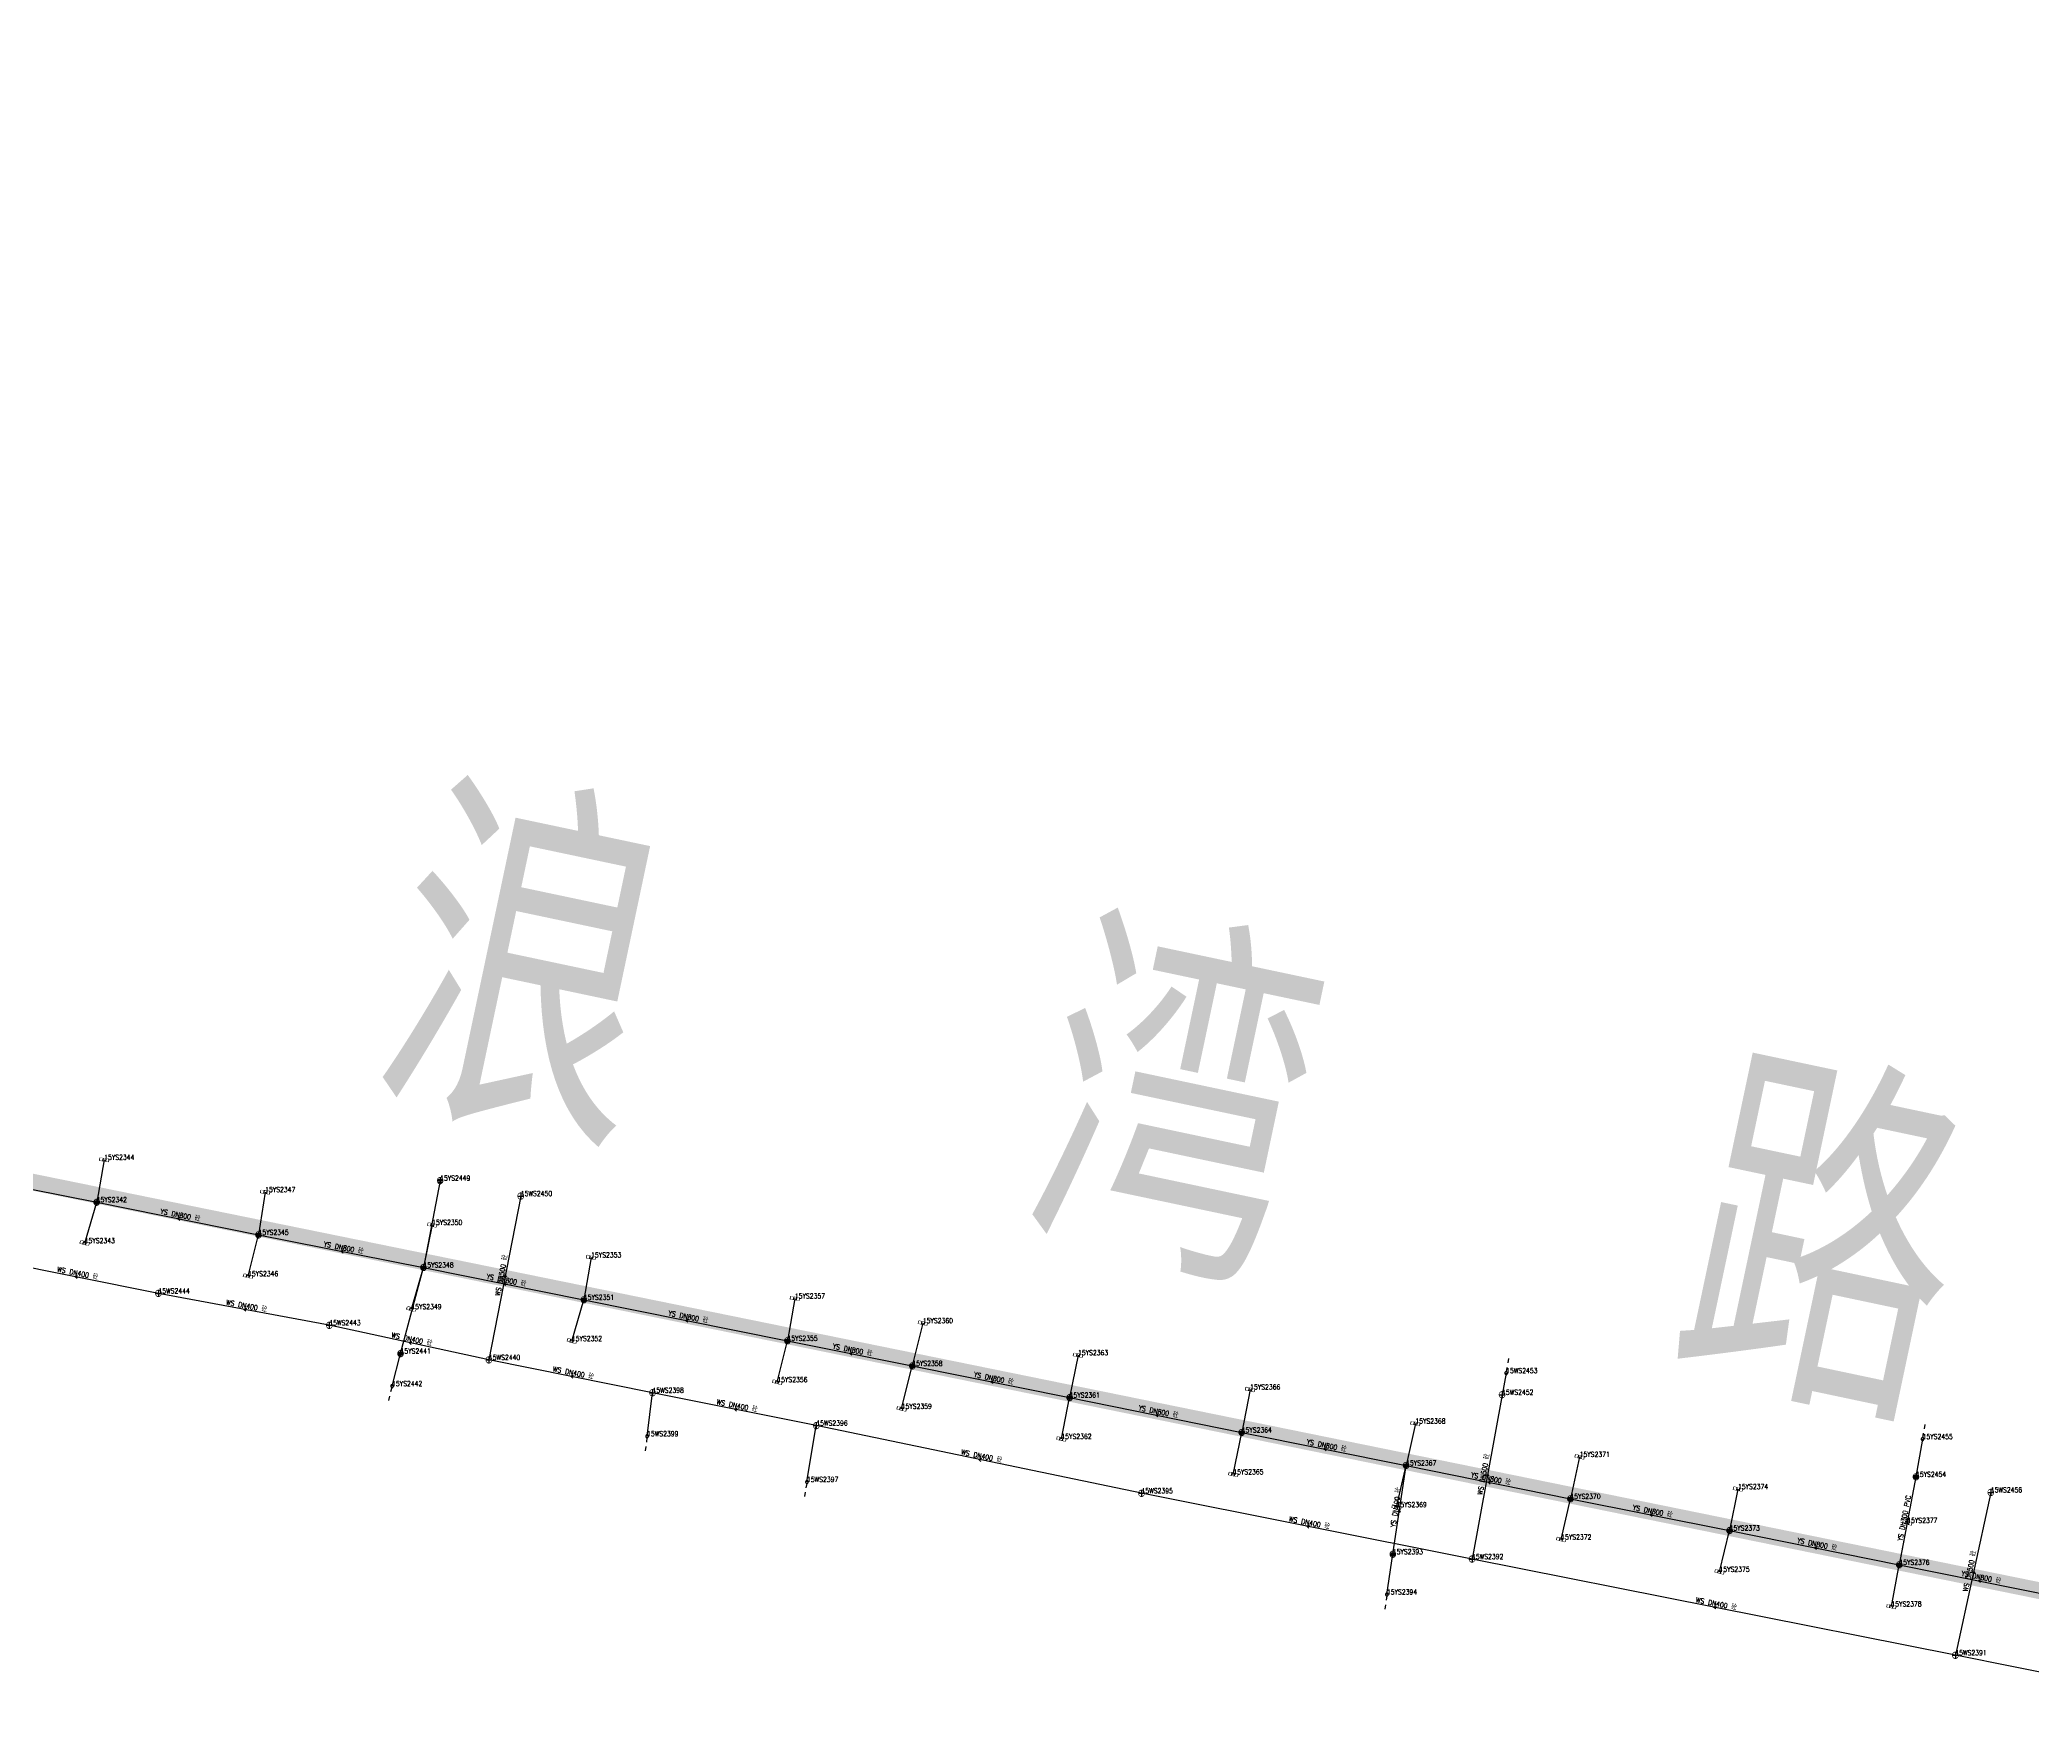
# Model space of a CAD drawing. Extents: x 78813 to 99477, y 2421021 to 2448125.
# Drawn here: x 83235.8 to 83593.2, y 2434875.3 to 2435177.4 of the extents above; entities that cross this region are included whole.
import ezdxf
from ezdxf.enums import TextEntityAlignment as Align

# ---------------------------------------------------------------- set-up
doc = ezdxf.new("R2010")
doc.units = 0
doc.set_wipeout_variables(frame=1)
doc.layers.get('0').update_dxf_attribs({"linetype": 'CONTINUOUS'})
for name, color, linetype in [('DX_WS', 16, 'CONTINUOUS'), ('DX_YS', 42, 'CONTINUOUS'), ('道路', 5, 'CONTINUOUS')]:
    doc.layers.add(name, color=color, linetype=linetype)
doc.layers.add('WSLINE', color=7, linetype='CONTINUOUS', true_color=0x7f0000)
doc.layers.add('YSLINE', color=7, linetype='CONTINUOUS', true_color=0xcc9900)
doc.layers.add('道路名称', color=7, linetype='CONTINUOUS', lineweight=0)
doc.styles.add('CcNameZT', font='txt.SHX', dxfattribs={"width": 0.8, "bigfont": 'HZTXT.SHX'})
doc.styles.get("Standard").update_dxf_attribs({"font": 'txt.shx', "bigfont": 'hztxt.shx'})
doc.styles.add('宋体0.7', font='', dxfattribs={"width": 0.7})
doc.styles.get('宋体0.7').set_extended_font_data('SimSun')

# ---------------------------------------------------------------- blocks, each defined once
blk = doc.blocks.new('GC546')
at = {"color": 0}
for p in [(0.866, 0.5), (0.866, -0.5)]:
    blk.add_line(p, (0, 0), dxfattribs=at)
blk = doc.blocks.new('PS污水井')
blk.add_lwpolyline([(1, 0), (1, 0.07), (0.99, 0.14), (0.98, 0.21), (0.96, 0.28), (0.94, 0.34), (0.91, 0.41), (0.88, 0.47), (0.85, 0.53), (0.81, 0.59), (0.77, 0.64), (0.72, 0.69), (0.67, 0.74), (0.62, 0.79), (0.56, 0.83), (0.5, 0.87), (0.44, 0.9), (0.37, 0.93), (0.31, 0.95), (0.24, 0.97), (0.17, 0.98), (0.1, 0.99), (0.03, 1), (-0.03, 1), (-0.1, 0.99), (-0.17, 0.98), (-0.24, 0.97), (-0.31, 0.95), (-0.37, 0.93), (-0.44, 0.9), (-0.5, 0.87), (-0.56, 0.83), (-0.62, 0.79), (-0.67, 0.74), (-0.72, 0.69), (-0.77, 0.64), (-0.81, 0.59), (-0.85, 0.53), (-0.88, 0.47), (-0.91, 0.41), (-0.94, 0.34), (-0.96, 0.28), (-0.98, 0.21), (-0.99, 0.14), (-1, 0.07), (-1, 0), (-1, -0.07), (-0.99, -0.14), (-0.98, -0.21), (-0.96, -0.28), (-0.94, -0.34), (-0.91, -0.41), (-0.88, -0.47), (-0.85, -0.53), (-0.81, -0.59), (-0.77, -0.64), (-0.72, -0.69), (-0.67, -0.74), (-0.62, -0.79), (-0.56, -0.83), (-0.5, -0.87), (-0.44, -0.9), (-0.37, -0.93), (-0.31, -0.95), (-0.24, -0.97), (-0.17, -0.98), (-0.1, -0.99), (-0.03, -1), (0.03, -1), (0.1, -0.99), (0.17, -0.98), (0.24, -0.97), (0.31, -0.95), (0.37, -0.93), (0.44, -0.9), (0.5, -0.87), (0.56, -0.83), (0.62, -0.79), (0.67, -0.74), (0.72, -0.69), (0.77, -0.64), (0.81, -0.59), (0.85, -0.53), (0.88, -0.47), (0.91, -0.41), (0.94, -0.34), (0.96, -0.28), (0.98, -0.21), (0.99, -0.14), (1, 0)], close=True)
blk.add_wipeout([(1, 0), (1, 0.07), (0.99, 0.14), (0.98, 0.21), (0.96, 0.28), (0.94, 0.34), (0.91, 0.41), (0.88, 0.47), (0.85, 0.53), (0.81, 0.59), (0.77, 0.64), (0.72, 0.69), (0.67, 0.74), (0.62, 0.79), (0.56, 0.83), (0.5, 0.87), (0.44, 0.9), (0.37, 0.93), (0.31, 0.95), (0.24, 0.97), (0.17, 0.98), (0.1, 0.99), (0.03, 1), (-0.03, 1), (-0.1, 0.99), (-0.17, 0.98), (-0.24, 0.97), (-0.31, 0.95), (-0.37, 0.93), (-0.44, 0.9), (-0.5, 0.87), (-0.56, 0.83), (-0.62, 0.79), (-0.67, 0.74), (-0.72, 0.69), (-0.77, 0.64), (-0.81, 0.59), (-0.85, 0.53), (-0.88, 0.47), (-0.91, 0.41), (-0.94, 0.34), (-0.96, 0.28), (-0.98, 0.21), (-0.99, 0.14), (-1, 0.07), (-1, 0), (-1, -0.07), (-0.99, -0.14), (-0.98, -0.21), (-0.96, -0.28), (-0.94, -0.34), (-0.91, -0.41), (-0.88, -0.47), (-0.85, -0.53), (-0.81, -0.59), (-0.77, -0.64), (-0.72, -0.69), (-0.67, -0.74), (-0.62, -0.79), (-0.56, -0.83), (-0.5, -0.87), (-0.44, -0.9), (-0.37, -0.93), (-0.31, -0.95), (-0.24, -0.97), (-0.17, -0.98), (-0.1, -0.99), (-0.03, -1), (0.03, -1), (0.1, -0.99), (0.17, -0.98), (0.24, -0.97), (0.31, -0.95), (0.37, -0.93), (0.44, -0.9), (0.5, -0.87), (0.56, -0.83), (0.62, -0.79), (0.67, -0.74), (0.72, -0.69), (0.77, -0.64), (0.81, -0.59), (0.85, -0.53), (0.88, -0.47), (0.91, -0.41), (0.94, -0.34), (0.96, -0.28), (0.98, -0.21), (0.99, -0.14)])
for p, q in [((-1, 0), (0, 0)), ((0, 1), (0, 0)), ((0, 0), (0, -1)), ((0, 0), (1, 0))]:
    blk.add_line(p, q)
blk = doc.blocks.new('PS非普查')
blk.add_lwpolyline([(3.7, 0), (5.3, 0)])
blk.add_wipeout([(0.5, 0), (0.5, 0.03), (0.5, 0.07), (0.49, 0.1), (0.48, 0.14), (0.47, 0.17), (0.46, 0.2), (0.44, 0.23), (0.42, 0.26), (0.4, 0.29), (0.38, 0.32), (0.36, 0.35), (0.33, 0.37), (0.31, 0.39), (0.28, 0.41), (0.25, 0.43), (0.22, 0.45), (0.19, 0.46), (0.15, 0.48), (0.12, 0.49), (0.09, 0.49), (0.05, 0.5), (0.02, 0.5), (-0.02, 0.5), (-0.05, 0.5), (-0.09, 0.49), (-0.12, 0.49), (-0.15, 0.48), (-0.19, 0.46), (-0.22, 0.45), (-0.25, 0.43), (-0.28, 0.41), (-0.31, 0.39), (-0.33, 0.37), (-0.36, 0.35), (-0.38, 0.32), (-0.4, 0.29), (-0.42, 0.26), (-0.44, 0.23), (-0.46, 0.2), (-0.47, 0.17), (-0.48, 0.14), (-0.49, 0.1), (-0.5, 0.07), (-0.5, 0.03), (-0.5, 0), (-0.5, -0.03), (-0.5, -0.07), (-0.49, -0.1), (-0.48, -0.14), (-0.47, -0.17), (-0.46, -0.2), (-0.44, -0.23), (-0.42, -0.26), (-0.4, -0.29), (-0.38, -0.32), (-0.36, -0.35), (-0.33, -0.37), (-0.31, -0.39), (-0.28, -0.41), (-0.25, -0.43), (-0.22, -0.45), (-0.19, -0.46), (-0.15, -0.48), (-0.12, -0.49), (-0.09, -0.49), (-0.05, -0.5), (-0.02, -0.5), (0.02, -0.5), (0.05, -0.5), (0.09, -0.49), (0.12, -0.49), (0.15, -0.48), (0.19, -0.46), (0.22, -0.45), (0.25, -0.43), (0.28, -0.41), (0.31, -0.39), (0.33, -0.37), (0.36, -0.35), (0.38, -0.32), (0.4, -0.29), (0.42, -0.26), (0.44, -0.23), (0.46, -0.2), (0.47, -0.17), (0.48, -0.14), (0.49, -0.1), (0.5, -0.07)])
blk.add_line((0.5, 0), (2.1, 0))
blk.add_lwpolyline([(0.5, 0), (0.5, 0.03), (0.5, 0.07), (0.49, 0.1), (0.48, 0.14), (0.47, 0.17), (0.46, 0.2), (0.44, 0.23), (0.42, 0.26), (0.4, 0.29), (0.38, 0.32), (0.36, 0.35), (0.33, 0.37), (0.31, 0.39), (0.28, 0.41), (0.25, 0.43), (0.22, 0.45), (0.19, 0.46), (0.15, 0.48), (0.12, 0.49), (0.09, 0.49), (0.05, 0.5), (0.02, 0.5), (-0.02, 0.5), (-0.05, 0.5), (-0.09, 0.49), (-0.12, 0.49), (-0.15, 0.48), (-0.19, 0.46), (-0.22, 0.45), (-0.25, 0.43), (-0.28, 0.41), (-0.31, 0.39), (-0.33, 0.37), (-0.36, 0.35), (-0.38, 0.32), (-0.4, 0.29), (-0.42, 0.26), (-0.44, 0.23), (-0.46, 0.2), (-0.47, 0.17), (-0.48, 0.14), (-0.49, 0.1), (-0.5, 0.07), (-0.5, 0.03), (-0.5, 0), (-0.5, -0.03), (-0.5, -0.07), (-0.49, -0.1), (-0.48, -0.14), (-0.47, -0.17), (-0.46, -0.2), (-0.44, -0.23), (-0.42, -0.26), (-0.4, -0.29), (-0.38, -0.32), (-0.36, -0.35), (-0.33, -0.37), (-0.31, -0.39), (-0.28, -0.41), (-0.25, -0.43), (-0.22, -0.45), (-0.19, -0.46), (-0.15, -0.48), (-0.12, -0.49), (-0.09, -0.49), (-0.05, -0.5), (-0.02, -0.5), (0.02, -0.5), (0.05, -0.5), (0.09, -0.49), (0.12, -0.49), (0.15, -0.48), (0.19, -0.46), (0.22, -0.45), (0.25, -0.43), (0.28, -0.41), (0.31, -0.39), (0.33, -0.37), (0.36, -0.35), (0.38, -0.32), (0.4, -0.29), (0.42, -0.26), (0.44, -0.23), (0.46, -0.2), (0.47, -0.17), (0.48, -0.14), (0.49, -0.1), (0.5, -0.07), (0.5, 0)], close=True)
blk = doc.blocks.new('PS雨水井')
blk.add_lwpolyline([(1, 0), (1, 0.07), (0.99, 0.14), (0.98, 0.21), (0.96, 0.28), (0.94, 0.34), (0.91, 0.41), (0.88, 0.47), (0.85, 0.53), (0.81, 0.59), (0.77, 0.64), (0.72, 0.69), (0.67, 0.74), (0.62, 0.79), (0.56, 0.83), (0.5, 0.87), (0.44, 0.9), (0.37, 0.93), (0.31, 0.95), (0.24, 0.97), (0.17, 0.98), (0.1, 0.99), (0.03, 1), (-0.03, 1), (-0.1, 0.99), (-0.17, 0.98), (-0.24, 0.97), (-0.31, 0.95), (-0.37, 0.93), (-0.44, 0.9), (-0.5, 0.87), (-0.56, 0.83), (-0.62, 0.79), (-0.67, 0.74), (-0.72, 0.69), (-0.77, 0.64), (-0.81, 0.59), (-0.85, 0.53), (-0.88, 0.47), (-0.91, 0.41), (-0.94, 0.34), (-0.96, 0.28), (-0.98, 0.21), (-0.99, 0.14), (-1, 0.07), (-1, 0), (-1, -0.07), (-0.99, -0.14), (-0.98, -0.21), (-0.96, -0.28), (-0.94, -0.34), (-0.91, -0.41), (-0.88, -0.47), (-0.85, -0.53), (-0.81, -0.59), (-0.77, -0.64), (-0.72, -0.69), (-0.67, -0.74), (-0.62, -0.79), (-0.56, -0.83), (-0.5, -0.87), (-0.44, -0.9), (-0.37, -0.93), (-0.31, -0.95), (-0.24, -0.97), (-0.17, -0.98), (-0.1, -0.99), (-0.03, -1), (0.03, -1), (0.1, -0.99), (0.17, -0.98), (0.24, -0.97), (0.31, -0.95), (0.37, -0.93), (0.44, -0.9), (0.5, -0.87), (0.56, -0.83), (0.62, -0.79), (0.67, -0.74), (0.72, -0.69), (0.77, -0.64), (0.81, -0.59), (0.85, -0.53), (0.88, -0.47), (0.91, -0.41), (0.94, -0.34), (0.96, -0.28), (0.98, -0.21), (0.99, -0.14), (1, 0)], close=True)
blk.add_wipeout([(1, 0), (1, 0.07), (0.99, 0.14), (0.98, 0.21), (0.96, 0.28), (0.94, 0.34), (0.91, 0.41), (0.88, 0.47), (0.85, 0.53), (0.81, 0.59), (0.77, 0.64), (0.72, 0.69), (0.67, 0.74), (0.62, 0.79), (0.56, 0.83), (0.5, 0.87), (0.44, 0.9), (0.37, 0.93), (0.31, 0.95), (0.24, 0.97), (0.17, 0.98), (0.1, 0.99), (0.03, 1), (-0.03, 1), (-0.1, 0.99), (-0.17, 0.98), (-0.24, 0.97), (-0.31, 0.95), (-0.37, 0.93), (-0.44, 0.9), (-0.5, 0.87), (-0.56, 0.83), (-0.62, 0.79), (-0.67, 0.74), (-0.72, 0.69), (-0.77, 0.64), (-0.81, 0.59), (-0.85, 0.53), (-0.88, 0.47), (-0.91, 0.41), (-0.94, 0.34), (-0.96, 0.28), (-0.98, 0.21), (-0.99, 0.14), (-1, 0.07), (-1, 0), (-1, -0.07), (-0.99, -0.14), (-0.98, -0.21), (-0.96, -0.28), (-0.94, -0.34), (-0.91, -0.41), (-0.88, -0.47), (-0.85, -0.53), (-0.81, -0.59), (-0.77, -0.64), (-0.72, -0.69), (-0.67, -0.74), (-0.62, -0.79), (-0.56, -0.83), (-0.5, -0.87), (-0.44, -0.9), (-0.37, -0.93), (-0.31, -0.95), (-0.24, -0.97), (-0.17, -0.98), (-0.1, -0.99), (-0.03, -1), (0.03, -1), (0.1, -0.99), (0.17, -0.98), (0.24, -0.97), (0.31, -0.95), (0.37, -0.93), (0.44, -0.9), (0.5, -0.87), (0.56, -0.83), (0.62, -0.79), (0.67, -0.74), (0.72, -0.69), (0.77, -0.64), (0.81, -0.59), (0.85, -0.53), (0.88, -0.47), (0.91, -0.41), (0.94, -0.34), (0.96, -0.28), (0.98, -0.21), (0.99, -0.14)])
for p, q in [((-1, 0), (0, 0)), ((-0.88, 0.48), (0, 0.47)), ((0, 1), (0, 0)), ((0, 0.47), (0.88, 0.47)), ((0, 0), (0, -1)), ((0, 0), (1, 0)), ((-0.88, -0.48), (0, -0.48)), ((0, -0.48), (0.88, -0.48))]:
    blk.add_line(p, q)
blk = doc.blocks.new('PS雨篦')
blk.add_lwpolyline([(-1.5, 0.5), (0, 0.5), (1.5, 0.5), (1.5, -0.5), (0, -0.5), (-1.5, -0.5)], close=True)
blk.add_wipeout([(-1.5, 0.5), (0, 0.5), (1.5, 0.5), (1.5, -0.5), (0, -0.5), (-1.5, -0.5)])
for p, q in [((-0.51, -0.5), (-0.51, 0.5)), ((0.49, -0.5), (0.49, 0.5))]:
    blk.add_line(p, q)

msp = doc.modelspace()

# ---------------------------------------------------------------- block references
at = {"layer": 'DX_WS', "xscale": 0.5, "yscale": 0.5, "zscale": 0.5}
for p in [(83322.05, 2434969.91, 0.62), (83257.04, 2434952.44, -0.38), (83287.7, 2434946.71, 0), (83316.33, 2434940.5, 0.52), (83345.68, 2434934.61, 0.67), (83498.1, 2434934.25, 0.98), (83375.07, 2434928.7, 0.72), (83433.42, 2434916.56, 0.48), (83585.78, 2434916.72, 1.03), (83492.71, 2434904.76, 0.72), (83579.42, 2434887.49, 0.75)]:
    msp.add_blockref('PS污水井', p, dxfattribs=at)
at = {"layer": 'DX_WS', "yscale": 0.5, "zscale": 0.5}
for name, p, xscale, rotation in [('GC546', (83242.07, 2434955.45, -0.12), 0.4999999999906117, 348.6209133037863), ('GC546', (83319.19, 2434955.21, 0.41), 0.5000000000803547, 79.00104886722447), ('GC546', (83272.37, 2434949.57, -0.19), 0.5000000000396183, 349.4154468698522), ('GC546', (83302.01, 2434943.61, 0.26), 0.4999999999856466, 347.7761832220874), ('PS非普查', (83498.83, 2434938.13, 1.85), 0.4999999999660562, 79.39014999766177), ('GC546', (83331.01, 2434937.56, 0.59), 0.5000000000186886, 348.645024849667), ('GC546', (83360.38, 2434931.65, 0.69), 0.4999999999627285, 348.6225893309395), ('PS非普查', (83344.71, 2434926.8, 1.16), 0.4999999998068851, 262.8939384244683), ('GC546', (83404.24, 2434922.63, 0.6), 0.4999999999857137, 348.2459055621469), ('GC546', (83495.4, 2434919.51, 0.75), 0.4999999998622534, 79.63276033298851), ('PS非普查', (83373.39, 2434918.59, 1.99), 0.4999999998348651, 260.5781350587523), ('GC546', (83463.06, 2434910.66, 0.6), 0.5000000000164594, 348.7504831387302), ('GC546', (83582.6, 2434902.11, 0.89), 0.5000000002265998, 77.72236859733538), ('GC546', (83536.06, 2434896.13, 0.73), 0.5000000000281506, 348.736329735241)]:
    msp.add_blockref(name, p, dxfattribs=dict(at, xscale=xscale, rotation=rotation))
at = {"layer": 'DX_YS', "yscale": 0.5, "zscale": 0.5}
for name, p, xscale, rotation in [('PS雨篦', (83247.31, 2434976.42, 1.67), 0.5000000000049134, 170.0589755478541), ('PS雨篦', (83276.19, 2434970.63, 2.32), 0.4999999999945136, 171.1967908617384), ('GC546', (83260.49, 2434965.87, 0.09), 0.4999999999656696, 348.5792734798638), ('PS雨篦', (83306.15, 2434964.72, 2.28), 0.4999999999896518, 168.4465759830659), ('PS雨篦', (83243.81, 2434961.46, 1.77), 0.5000000000205296, 343.5842431421483), ('GC546', (83289.79, 2434960.01, 0.78), 0.500000000032534, 348.810770022945), ('PS雨篦', (83334.66, 2434958.9, 2.28), 0.4999999999937375, 170.4122163406648), ('PS雨篦', (83273.12, 2434955.51, 2.25), 0.4999999999489095, 345.7533046873736), ('GC546', (83318.98, 2434954.18, 0.96), 0.499999999976995, 348.6016688663842), ('PS雨篦', (83371.22, 2434951.52, 2.22), 0.499999999984137, 170.0613131027721), ('PS雨篦', (83302.42, 2434949.61, 2.18), 0.5000000000337729, 343.8187828329858), ('GC546', (83351.63, 2434947.6, 0.76), 0.4999999999885807, 348.6170685592816), ('PS雨篦', (83331.22, 2434943.89, 2.26), 0.5000000000325963, 343.7397952772139), ('PS雨篦', (83394.18, 2434947.09, 2.19), 0.5000000000528615, 166.1643058721217), ('GC546', (83381.09, 2434941.67, 0.75), 0.5000000000208386, 348.6167810525913), ('PS雨篦', (83422.02, 2434941.34, 2.22), 0.4999999999811584, 168.9101118985662), ('PS非普查', (83298.96, 2434935.8, 1.37), 0.4999999998893917, 255.3623388466316), ('PS雨篦', (83368.07, 2434936.52, 2.21), 0.4999999999502543, 346.220743788192), ('GC546', (83406.41, 2434936.57, 0.74), 0.5000000000252619, 348.6050265833671), ('PS雨篦', (83452.9, 2434935.19, 2.31), 0.4999999999832513, 168.9402159186826), ('PS雨篦', (83390.38, 2434931.73, 2.18), 0.4999999999513679, 346.1076009043355), ('GC546', (83435.96, 2434930.6, 0.83), 0.4999999999874218, 348.5527157559947), ('PS雨篦', (83419.04, 2434926.31, 2.22), 0.5000000000278191, 348.6707564972533), ('PS雨篦', (83482.54, 2434929.07, 2.54), 0.4999999999924752, 167.5560509222246), ('PS非普查', (83573.54, 2434926.29, 2.53), 0.4999999998072576, 80.09464629542632), ('GC546', (83466.14, 2434924.52, 1.05), 0.4999999999686572, 348.6601750078106), ('PS雨篦', (83512.01, 2434923.1, 2.58), 0.4999999999900575, 167.6119975348768), ('PS雨篦', (83449.88, 2434919.96, 2.45), 0.500000000013727, 348.6021816394553), ('GC546', (83495.62, 2434918.56, 1.18), 0.4999999999635033, 348.4835076516611), ('PS雨篦', (83540.42, 2434917.32, 2.37), 0.5000000000369186, 168.5850137730969), ('PS雨篦', (83479.17, 2434914.07, 2.54), 0.499999999982949, 347.1646666078485), ('GC546', (83524.64, 2434912.71, 1.11), 0.5000000000217013, 348.7448575955145), ('PS雨篦', (83508.71, 2434908.26, 2.38), 0.5000000000262855, 347.3274629573393), ('PS雨篦', (83570.79, 2434911.24, 2.25), 0.4999999999618943, 169.2609758336288), ('GC546', (83554.14, 2434906.8, 1.08), 0.4999999999847285, 348.6025345910176), ('PS雨篦', (83537.1, 2434902.48, 2.38), 0.4999999999852548, 346.151682667144), ('PS非普查', (83477.44, 2434898.4, 1.61), 0.4999999998525371, 261.6699907145912), ('GC546', (83583.58, 2434900.87, 1.31), 0.4999999999885785, 348.5966592184361), ('PS雨篦', (83567.95, 2434896.24, 2.28), 0.4999999999896956, 349.2806943824021)]:
    msp.add_blockref(name, p, dxfattribs=dict(at, xscale=xscale, rotation=rotation))
at = {"layer": 'DX_YS', "xscale": 0.5, "yscale": 0.5, "zscale": 0.5}
for p in [(83307.58, 2434972.67, 1.36), (83245.97, 2434968.8, -0.23), (83275, 2434962.93, 0.4), (83304.59, 2434957.08, 1.16), (83333.37, 2434951.28, 0.76), (83369.89, 2434943.93, 0.75), (83392.29, 2434939.42, 0.75), (83420.52, 2434933.73, 0.72), (83451.39, 2434927.48, 0.94), (83480.88, 2434921.56, 1.16), (83572.36, 2434919.51, 2.2), (83510.36, 2434915.56, 1.2), (83538.92, 2434909.87, 1.02), (83478.5, 2434905.62, 1.41), (83569.37, 2434903.73, 1.15)]:
    msp.add_blockref('PS雨水井', p, dxfattribs=at)

# ---------------------------------------------------------------- texts
at = {"layer": 'DX_WS', "style": 'CcNameZT', "width": 0.8}
for s, rotation, p in [(' WS DN500 砼', 79.001, (83318.95, 2434955.25, 0.62)), (' WS DN400 砼', 348.6209, (83242.12, 2434955.69, -0.38)), (' WS DN400 砼', 349.4154, (83272.42, 2434949.82, 0)), (' WS DN400 砼', 348.645, (83331.06, 2434937.8, 0.67)), (' WS DN400 砼', 348.6226, (83360.43, 2434931.9, 0.72)), (' WS DN400 砼', 348.2459, (83404.3, 2434922.87, 0.48)), (' WS DN500 砼', 79.6328, (83495.16, 2434919.55, 0.98)), (' WS DN400 砼', 348.7505, (83463.11, 2434910.9, 0.72)), (' WS DN500 砼', 77.7224, (83582.35, 2434902.16, 1.03)), (' WS DN400 砼', 348.7363, (83536.11, 2434896.37, 0.75))]:
    msp.add_text(s, height=0.9, rotation=rotation, dxfattribs=at).set_placement(p, align=Align.CENTER)
at = {"layer": 'DX_YS', "style": 'CcNameZT', "width": 0.8}
for rotation, p in [(348.5793, (83260.54, 2434966.11, 0.4)), (348.8108, (83289.84, 2434960.25, 1.16)), (348.6017, (83319.03, 2434954.42, 0.76)), (348.6171, (83351.68, 2434947.85, 0.75)), (348.6168, (83381.14, 2434941.92, 0.75)), (348.605, (83406.46, 2434936.82, 0.72)), (348.5527, (83436.01, 2434930.85, 0.94)), (348.6602, (83466.19, 2434924.76, 1.16)), (348.4835, (83495.67, 2434918.8, 1.2)), (348.7449, (83524.69, 2434912.96, 1.02)), (348.6025, (83554.19, 2434907.05, 1.15)), (348.5967, (83583.63, 2434901.11, 1.47))]:
    msp.add_text(' YS DN800 砼', height=0.9, rotation=rotation, dxfattribs=at).set_placement(p, align=Align.CENTER)

# ---------------------------------------------------------------- next in the draw order: linework, layer by layer
at = {"layer": 'WSLINE'}
for p, q in [((83322.05, 2434969.91, 0.62), (83316.33, 2434940.5, 0.2)), ((83257.04, 2434952.44, -0.38), (83227.1, 2434958.46, 0.14)), ((83287.7, 2434946.71, 0), (83257.04, 2434952.44, -0.38)), ((83345.68, 2434934.61, 0.67), (83316.33, 2434940.5, 0.52)), ((83498.83, 2434938.13, 1.85), (83498.1, 2434934.25, 1.83)), ((83344.71, 2434926.8, 1.16), (83345.68, 2434934.61, 0.87)), ((83375.07, 2434928.7, 0.72), (83345.68, 2434934.61, 0.67)), ((83498.1, 2434934.25, 0.98), (83492.71, 2434904.76, 0.52)), ((83373.39, 2434918.59, 1.99), (83375.07, 2434928.7, 1.63)), ((83433.42, 2434916.56, 0.48), (83375.07, 2434928.7, 0.72)), ((83492.71, 2434904.76, 0.72), (83433.42, 2434916.56, 0.48)), ((83585.78, 2434916.72, 1.03), (83579.42, 2434887.49, 0.74)), ((83579.42, 2434887.49, 0.75), (83492.71, 2434904.76, 0.72)), ((83640.48, 2434875.31, 0.71), (83579.42, 2434887.49, 0.75))]:
    msp.add_line(p, q, dxfattribs=at)
at = {"layer": 'YSLINE'}
for p, q in [((83216.64, 2434974.66, 0.4), (83245.97, 2434968.8, -0.23)), ((83247.31, 2434976.42, 1.67), (83245.97, 2434968.8, 1.69)), ((83276.19, 2434970.63, 2.32), (83275, 2434962.93, 2.21)), ((83307.58, 2434972.67, 1.36), (83304.59, 2434957.08, 1.11)), ((83243.81, 2434961.46, 1.77), (83245.97, 2434968.8, 1.67)), ((83245.97, 2434968.8, -0.23), (83275, 2434962.93, 0.4)), ((83273.12, 2434955.51, 2.25), (83275, 2434962.93, 2.23)), ((83275, 2434962.93, 0.4), (83304.59, 2434957.08, 1.16)), ((83306.15, 2434964.72, 2.28), (83304.59, 2434957.08, 2.23)), ((83334.66, 2434958.9, 2.28), (83333.37, 2434951.28, 2.32)), ((83302.42, 2434949.61, 2.18), (83304.59, 2434957.08, 2.18)), ((83304.59, 2434957.08, 1.16), (83333.37, 2434951.28, 0.76)), ((83371.22, 2434951.52, 2.22), (83369.89, 2434943.93, 2.25)), ((83331.22, 2434943.89, 2.26), (83333.37, 2434951.28, 2.32)), ((83333.37, 2434951.28, 0.76), (83369.89, 2434943.93, 0.75)), ((83394.18, 2434947.09, 2.19), (83392.29, 2434939.42, 2.07)), ((83368.07, 2434936.52, 2.21), (83369.89, 2434943.93, 2.25)), ((83369.89, 2434943.93, 0.75), (83392.29, 2434939.42, 0.75)), ((83422.02, 2434941.34, 2.22), (83420.52, 2434933.73, 2.1)), ((83390.38, 2434931.73, 2.18), (83392.29, 2434939.42, 2.07)), ((83392.29, 2434939.42, 0.75), (83420.52, 2434933.73, 0.72)), ((83419.04, 2434926.31, 2.22), (83420.52, 2434933.73, 2.1)), ((83420.52, 2434933.73, 0.72), (83451.39, 2434927.48, 0.94)), ((83452.9, 2434935.19, 2.31), (83451.39, 2434927.48, 2.32)), ((83449.88, 2434919.96, 2.45), (83451.39, 2434927.48, 2.32)), ((83451.39, 2434927.48, 0.94), (83480.88, 2434921.56, 1.16)), ((83482.54, 2434929.07, 2.54), (83480.88, 2434921.56, 2.46)), ((83512.01, 2434923.1, 2.58), (83510.36, 2434915.56, 2.4)), ((83573.54, 2434926.29, 2.53), (83572.36, 2434919.51, 2.36)), ((83478.5, 2434905.62, 1.41), (83480.88, 2434921.56, 1.16)), ((83479.17, 2434914.07, 2.54), (83480.88, 2434921.56, 2.46)), ((83480.88, 2434921.56, 1.16), (83510.36, 2434915.56, 1.2)), ((83572.36, 2434919.51, 2.2), (83569.37, 2434903.73, 1.48)), ((83540.42, 2434917.32, 2.37), (83538.92, 2434909.87, 2.24)), ((83508.71, 2434908.26, 2.38), (83510.36, 2434915.56, 2.43)), ((83510.36, 2434915.56, 1.2), (83538.92, 2434909.87, 1.02)), ((83537.1, 2434902.48, 2.38), (83538.92, 2434909.87, 2.2)), ((83538.92, 2434909.87, 1.02), (83569.37, 2434903.73, 1.15)), ((83570.79, 2434911.24, 2.25), (83569.37, 2434903.73, 2.08)), ((83477.44, 2434898.4, 1.61), (83478.5, 2434905.62, 1.49)), ((83567.95, 2434896.24, 2.28), (83569.37, 2434903.73, 2.06)), ((83569.37, 2434903.73, 1.15), (83597.79, 2434898, 1.47))]:
    msp.add_line(p, q, dxfattribs=at)

# ---------------------------------------------------------------- next in the draw order: block references
at = {"layer": 'DX_YS', "xscale": 0.5, "yscale": 0.5, "zscale": 0.5}
msp.add_blockref('PS雨水井', (83300.48, 2434941.63, 1.36), dxfattribs=at)
at = {"layer": 'DX_YS', "yscale": 0.5, "zscale": 0.5}
for p, xscale, rotation in [((83479.69, 2434913.59, 1.28), 0.4999999999633015, 261.510373798756), ((83570.86, 2434911.62, 1.84), 0.5000000002130626, 79.2773047338085)]:
    msp.add_blockref('GC546', p, dxfattribs=dict(at, xscale=xscale, rotation=rotation))

# ---------------------------------------------------------------- next in the draw order: texts
at = {"layer": 'DX_WS', "width": 0.8}
for s, p in [('15WS2450', (83322.05, 2434969.91, 0.62)), ('15WS2444', (83257.04, 2434952.44, -0.38)), ('15WS2443', (83287.7, 2434946.71, 0)), ('15WS2440', (83316.33, 2434940.5, 0.52)), ('15WS2453', (83498.83, 2434938.13, 1.85)), ('15WS2398', (83345.68, 2434934.61, 0.67)), ('15WS2452', (83498.1, 2434934.25, 0.98)), ('15WS2399', (83344.71, 2434926.8, 1.16)), ('15WS2396', (83375.07, 2434928.7, 0.72)), ('15WS2397', (83373.39, 2434918.59, 1.99)), ('15WS2395', (83433.42, 2434916.56, 0.48)), ('15WS2456', (83585.78, 2434916.72, 1.03)), ('15WS2392', (83492.71, 2434904.76, 0.72)), ('15WS2391', (83579.42, 2434887.49, 0.75))]:
    msp.add_text(s, height=0.9, dxfattribs=at).set_placement(p)
at = {"layer": 'DX_YS', "width": 0.8}
for s, p in [('15YS2344', (83247.31, 2434976.42, 1.67)), ('15YS2449', (83307.58, 2434972.67, 1.36)), ('15YS2342', (83245.97, 2434968.8, -0.23)), ('15YS2347', (83276.19, 2434970.63, 2.32)), ('15YS2343', (83243.81, 2434961.46, 1.77)), ('15YS2345', (83275, 2434962.93, 0.4)), ('15YS2350', (83306.15, 2434964.72, 2.28)), ('15YS2353', (83334.66, 2434958.9, 2.28)), ('15YS2346', (83273.12, 2434955.51, 2.25)), ('15YS2348', (83304.59, 2434957.08, 1.16)), ('15YS2351', (83333.37, 2434951.28, 0.76)), ('15YS2357', (83371.22, 2434951.52, 2.22)), ('15YS2349', (83302.42, 2434949.61, 2.18)), ('15YS2360', (83394.18, 2434947.09, 2.19)), ('15YS2352', (83331.22, 2434943.89, 2.26)), ('15YS2355', (83369.89, 2434943.93, 0.75)), ('15YS2363', (83422.02, 2434941.34, 2.22)), ('15YS2356', (83368.07, 2434936.52, 2.21)), ('15YS2358', (83392.29, 2434939.42, 0.75)), ('15YS2442', (83298.96, 2434935.8, 1.37)), ('15YS2361', (83420.52, 2434933.73, 0.72)), ('15YS2366', (83452.9, 2434935.19, 2.31)), ('15YS2359', (83390.38, 2434931.73, 2.18)), ('15YS2368', (83482.54, 2434929.07, 2.54)), ('15YS2362', (83419.04, 2434926.31, 2.22)), ('15YS2364', (83451.39, 2434927.48, 0.94)), ('15YS2455', (83573.54, 2434926.29, 2.53)), ('15YS2371', (83512.01, 2434923.1, 2.58)), ('15YS2365', (83449.88, 2434919.96, 2.45)), ('15YS2367', (83480.88, 2434921.56, 1.16)), ('15YS2454', (83572.36, 2434919.51, 2.2)), ('15YS2370', (83510.36, 2434915.56, 1.2)), ('15YS2374', (83540.42, 2434917.32, 2.37)), ('15YS2369', (83479.17, 2434914.07, 2.54)), ('15YS2377', (83570.79, 2434911.24, 2.25)), ('15YS2372', (83508.71, 2434908.26, 2.38)), ('15YS2373', (83538.92, 2434909.87, 1.02)), ('15YS2393', (83478.5, 2434905.62, 1.41)), ('15YS2375', (83537.1, 2434902.48, 2.38)), ('15YS2376', (83569.37, 2434903.73, 1.15)), ('15YS2394', (83477.44, 2434898.4, 1.61)), ('15YS2378', (83567.95, 2434896.24, 2.28))]:
    msp.add_text(s, height=0.9, dxfattribs=at).set_placement(p)
at = {"layer": 'DX_YS', "style": 'CcNameZT', "width": 0.8}
for s, rotation, p in [(' YS DN400 砼', 81.5104, (83479.44, 2434913.63, 1.41)), (' YS DN300 PVC', 79.2773, (83570.62, 2434911.67, 2.2))]:
    msp.add_text(s, height=0.9, rotation=rotation, dxfattribs=at).set_placement(p, align=Align.CENTER)

# ---------------------------------------------------------------- next in the draw order: linework, layer by layer
at = {"layer": 'WSLINE'}
msp.add_line((83316.33, 2434940.5, 0.52), (83287.7, 2434946.71, 0), dxfattribs=at)
at = {"layer": 'YSLINE'}
for p, q in [((83300.48, 2434941.63, 1.36), (83304.59, 2434957.08, 1.21)), ((83298.96, 2434935.8, 1.37), (83300.48, 2434941.63, 1.36))]:
    msp.add_line(p, q, dxfattribs=at)
at = {"layer": '道路', "const_width": 3, "flags": 128}
msp.add_lwpolyline([(82674.47, 2435175.92), (82820.72, 2435058.22), (83121.48, 2434995.42), (83703.6, 2434876.87)], dxfattribs=at)

# ---------------------------------------------------------------- next in the draw order: texts
at = {"layer": 'DX_WS', "style": 'CcNameZT', "width": 0.8}
msp.add_text(' WS DN400 砼', height=0.9, rotation=347.7762, dxfattribs=at).set_placement((83302.07, 2434943.85, 0.52), align=Align.CENTER)
at = {"layer": 'DX_YS', "width": 0.8}
msp.add_text('15YS2441', height=0.9, dxfattribs=at).set_placement((83300.48, 2434941.63, 1.36))
at = {"layer": '道路名称', "style": '宋体0.7', "width": 0.7}
msp.add_text('浪   湾   路', height=50, rotation=348.0686, dxfattribs=at).set_placement((83294.47, 2434992.56))

doc.saveas('drawing.dxf')
